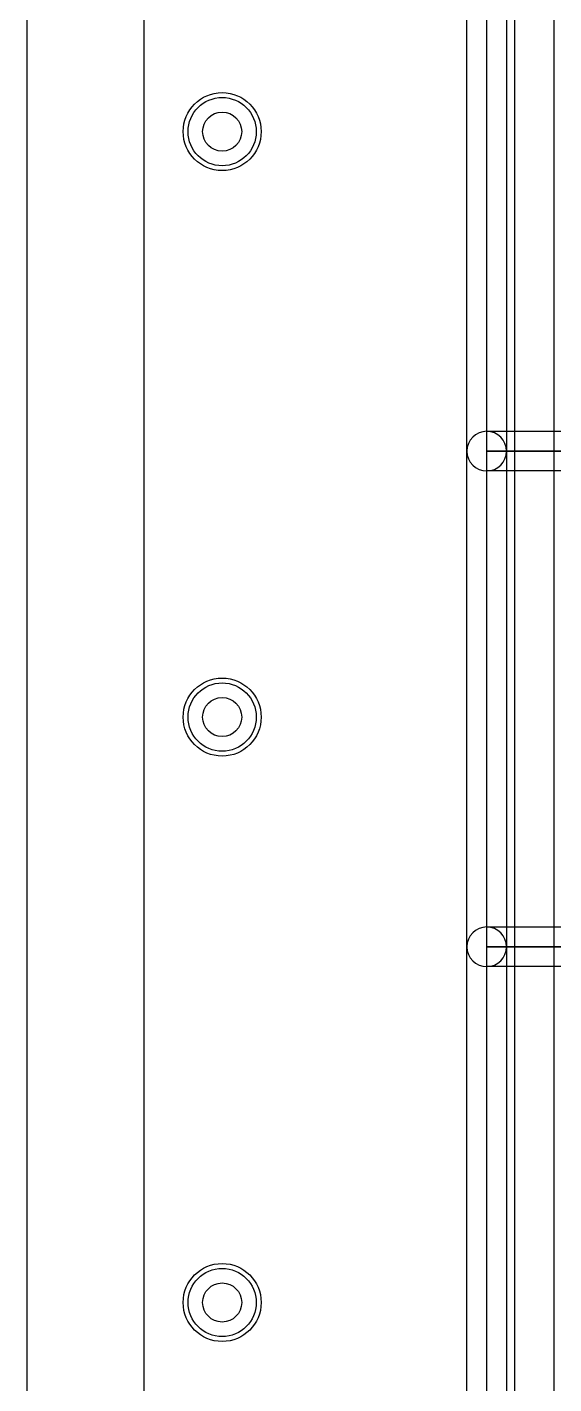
# Model space of a CAD drawing. Extents: x 0 to 20.5, y -0.5 to 20.
# Drawn here: x 0 to 2.7, y 3.58 to 10.54 of the extents above; entities that cross this region are included whole.
import ezdxf

# ---------------------------------------------------------------- set-up
doc = ezdxf.new("R2010")
doc.units = 0
for name, color, linetype in [('Hole', 1, 'CONTINUOUS'), ('L1', 3, 'CONTINUOUS'), ('L2', 3, 'CONTINUOUS'), ('L3', 3, 'CONTINUOUS'), ('L4', 3, 'CONTINUOUS'), ('Outline', 7, 'CONTINUOUS'), ('PartsArea-A', 111, 'CONTINUOUS'), ('PartsSilk-A', 221, 'CONTINUOUS'), ('Resist-A', 2, 'CONTINUOUS'), ('Resist-B', 2, 'CONTINUOUS'), ('Silk-A', 140, 'CONTINUOUS')]:
    doc.layers.add(name, color=color, linetype=linetype)

msp = doc.modelspace()

# ---------------------------------------------------------------- linework, layer by layer
at = {"layer": 'Hole'}
for centre in [(1, 10), (1, 7), (1, 4)]:
    msp.add_circle(centre, 0.1, dxfattribs=at)
at = {"layer": 'L1'}
msp.add_line((0.6, 1.1), (0.6, 14.42503), dxfattribs=at)
for centre in [(1, 10), (1, 7), (1, 4)]:
    msp.add_circle(centre, 0.2, dxfattribs=at)
at = {"layer": 'L2'}
msp.add_line((0.6, 1.1), (0.6, 14.53823), dxfattribs=at)
for centre in [(1, 10), (1, 7), (1, 4)]:
    msp.add_circle(centre, 0.2, dxfattribs=at)
at = {"layer": 'L3'}
msp.add_line((0.6, 1.1), (0.6, 14.53825), dxfattribs=at)
for centre in [(1, 10), (1, 7), (1, 4)]:
    msp.add_circle(centre, 0.2, dxfattribs=at)
at = {"layer": 'L4'}
msp.add_line((0.6, 1.1), (0.6, 14.42503), dxfattribs=at)
for centre in [(1, 10), (1, 7), (1, 4)]:
    msp.add_circle(centre, 0.2, dxfattribs=at)
at = {"layer": 'Outline'}
msp.add_line((0, 1), (0, 15), dxfattribs=at)
at = {"layer": 'PartsArea-A'}
for p, q in [((2.35649, 8.36283), (2.35649, 10.90283)), ((4.89649, 8.36283), (2.35649, 8.36283)), ((2.35649, 8.36283), (4.89649, 8.36283)), ((2.35649, 5.82283), (2.35649, 8.36283)), ((4.89649, 5.82283), (2.35649, 5.82283)), ((2.35649, 5.82283), (4.89649, 5.82283)), ((2.35649, 3.28283), (2.35649, 5.82283))]:
    msp.add_line(p, q, dxfattribs=at)
at = {"layer": 'PartsSilk-A'}
for p, q in [((2.25489, 8.36283), (2.25489, 10.90283)), ((2.45809, 10.90283), (2.45809, 8.36283)), ((2.35649, 8.46443), (4.89649, 8.46443)), ((2.35649, 8.46443), (4.89649, 8.46443)), ((2.25489, 5.82283), (2.25489, 8.36283)), ((2.45809, 8.36283), (2.45809, 5.82283)), ((4.89649, 8.26123), (2.35649, 8.26123)), ((4.79489, 8.26123), (2.35649, 8.26123)), ((2.35649, 5.92443), (4.89649, 5.92443)), ((2.35649, 5.92443), (4.89649, 5.92443)), ((2.25489, 3.28283), (2.25489, 5.82283)), ((2.45809, 5.82283), (2.45809, 3.28283)), ((4.89649, 5.72123), (2.35649, 5.72123)), ((4.79489, 5.72123), (2.35649, 5.72123))]:
    msp.add_line(p, q, dxfattribs=at)
for centre, start, end in [((2.35649, 8.36283), 90, -90), ((2.35649, 8.36283), 90, -90), ((2.35649, 8.36283), 0, 180), ((2.35649, 8.36283), 180, 0), ((2.35649, 5.82283), 90, -90), ((2.35649, 5.82283), 90, -90), ((2.35649, 5.82283), 0, 180), ((2.35649, 5.82283), 180, 0)]:
    msp.add_arc(centre, 0.1016, start, end, dxfattribs=at)
at = {"layer": 'Resist-A'}
for centre in [(1, 10), (1, 7), (1, 4)]:
    msp.add_circle(centre, 0.175, dxfattribs=at)
at = {"layer": 'Resist-B'}
for centre in [(1, 10), (1, 7), (1, 4)]:
    msp.add_circle(centre, 0.175, dxfattribs=at)
at = {"layer": 'Silk-A'}
for p, q in [((2.5, 1), (2.5, 13.2)), ((2.7, 13.2), (2.7, 1.1))]:
    msp.add_line(p, q, dxfattribs=at)

doc.saveas('drawing.dxf')
